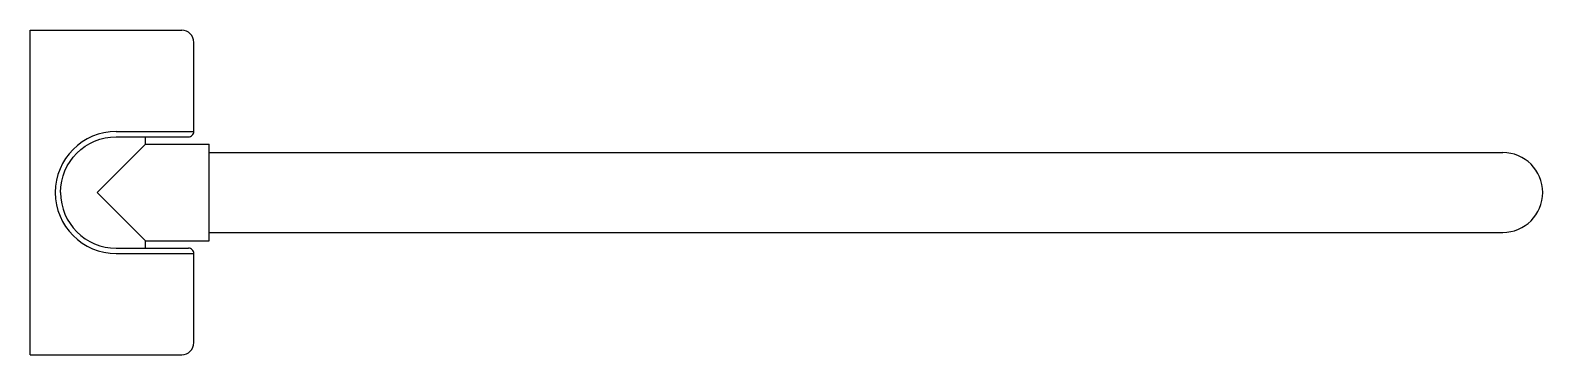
# Model space of a CAD drawing. Extents: x -22.307 to -21.706, y 0.183 to 0.312.
import ezdxf

# ---------------------------------------------------------------- set-up
doc = ezdxf.new("R2010")
doc.units = 0
doc.header["$LTSCALE"] = 0.215704
doc.header["$MEASUREMENT"] = 0
doc.linetypes.add('CONTINU', pattern=[0])
doc.layers.get('0').update_dxf_attribs({"linetype": 'CONTINUOUS'})

msp = doc.modelspace()

# ---------------------------------------------------------------- linework, layer by layer
at = {"linetype": 'CONTINU'}
for points in [[(-22.30716, 0.31188), (-22.24698, 0.31188)], [(-22.30716, 0.18284), (-22.30716, 0.31188)], [(-22.24216, 0.27163), (-22.24216, 0.30706)], [(-22.27298, 0.27163), (-22.24216, 0.27163)], [(-22.28059, 0.24736), (-22.26133, 0.26662)], [(-22.27298, 0.26951), (-22.24428, 0.26951)], [(-22.26133, 0.26662), (-22.26133, 0.26951)], [(-22.26133, 0.26662), (-22.23606, 0.26662)], [(-22.23606, 0.2281), (-22.23606, 0.26662)], [(-22.23606, 0.26325), (-21.72207, 0.26325)], [(-22.28059, 0.24736), (-22.26133, 0.2281)], [(-22.23606, 0.23147), (-21.72207, 0.23147)], [(-22.27298, 0.22521), (-22.24428, 0.22521)], [(-22.27298, 0.22309), (-22.24216, 0.22309)], [(-22.26133, 0.2281), (-22.23606, 0.2281)], [(-22.26133, 0.22521), (-22.26133, 0.2281)], [(-22.24216, 0.18766), (-22.24216, 0.22309)], [(-22.30716, 0.18284), (-22.24698, 0.18284)]]:
    msp.add_lwpolyline(points, dxfattribs=at)
for points in [[(-22.24216, 0.30706, 0.414704), (-22.24698, 0.31188)], [(-22.27298, 0.27163, 0.999949), (-22.27298, 0.22309)], [(-22.24428, 0.26951, 0.415076), (-22.24216, 0.27163)], [(-22.29513, 0.24736, -0.414072), (-22.27298, 0.26951)], [(-21.72207, 0.23147, 1), (-21.72207, 0.26325)], [(-22.29513, 0.24736, 0.414072), (-22.27298, 0.22521)], [(-22.24216, 0.22309, 0.414444), (-22.24428, 0.22521)], [(-22.24698, 0.18284, 0.414651), (-22.24216, 0.18766)]]:
    msp.add_lwpolyline(points, format="xyb", dxfattribs=at)

doc.saveas('drawing.dxf')
